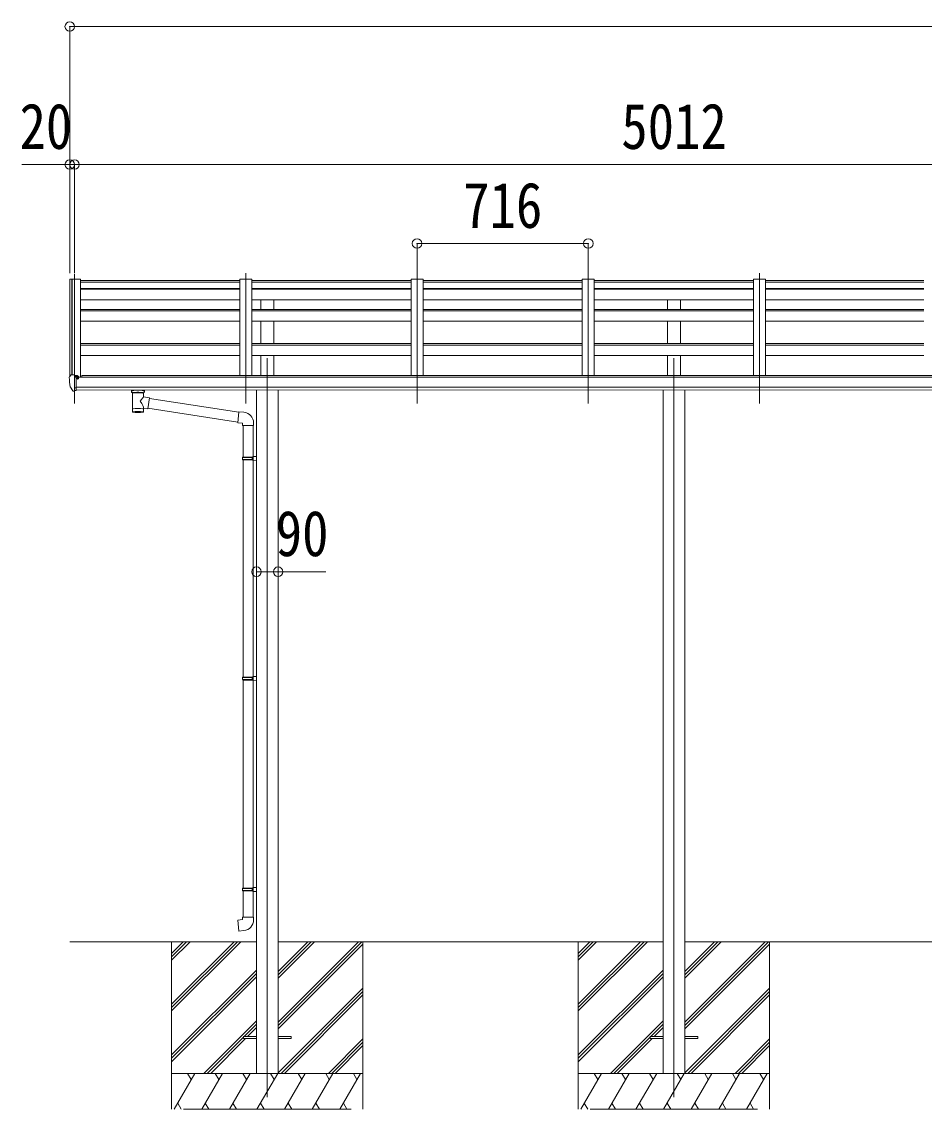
# Model space of a CAD drawing. Units: millimetres at full size, sheet at 1:40; some dimension numbers follow another scale. Extents: x -11181 to 11305, y -7804 to 7716.
# Drawn here: x -1210 to 2563, y -3839 to 706 of the extents above; entities that cross this region are included whole.
import ezdxf
from ezdxf.enums import TextEntityAlignment as Align

# ---------------------------------------------------------------- set-up
doc = ezdxf.new("R2010")
doc.units = ezdxf.units.MM
doc.header["$LTSCALE"] = 40
doc.header["$PDMODE"] = 32
doc.header["$PDSIZE"] = 40
for name, color, linetype, lineweight in [('0-0_0', 7, 'Continuous', 9), ('0-1_本体', 4, 'Continuous', 9), ('0-2_部品', 7, 'Continuous', 9), ('0-8_PARTS2', 2, 'Continuous', 9), ('0-A_寸法', 6, 'Continuous', 9)]:
    doc.layers.add(name, color=color, linetype=linetype, lineweight=lineweight)
doc.styles.add('ＭＳ ゴシック', font='')
doc.styles.get('ＭＳ ゴシック').set_extended_font_data('MS Gothic')

msp = doc.modelspace()

# ---------------------------------------------------------------- linework, layer by layer
at = {"layer": '0-0_0'}
for p, q in [((-1009.55, -3139.43), (-228.75, -3139.43)), ((-583.55, -3139.43), (-583.55, -3839.43)), ((-583.55, -3400.16), (-322.82, -3139.43)), ((-583.55, -3414.3), (-308.67, -3139.43)), ((-583.55, -3428.44), (-294.53, -3139.43)), ((-583.55, -3216.31), (-506.66, -3139.43)), ((-583.55, -3202.17), (-520.81, -3139.43)), ((-583.55, -3188.02), (-534.95, -3139.43)), ((-138.35, -3139.43), (1471.25, -3139.43)), ((-138.35, -3475.45), (197.68, -3139.43)), ((-138.35, -3489.6), (211.83, -3139.43)), ((-138.35, -3291.61), (13.84, -3139.43)), ((-138.35, -3277.47), (-0.31, -3139.43)), ((-138.35, -3263.32), (-14.45, -3139.43)), ((-138.35, -3503.74), (216.45, -3148.94)), ((216.45, -3139.43), (216.45, -3839.43)), ((1116.45, -3139.43), (1116.45, -3839.43)), ((1116.45, -3400.16), (1377.18, -3139.43)), ((1116.45, -3414.3), (1391.33, -3139.43)), ((1116.45, -3428.44), (1405.47, -3139.43)), ((1116.45, -3216.31), (1193.34, -3139.43)), ((1116.45, -3202.17), (1179.19, -3139.43)), ((1116.45, -3188.02), (1165.05, -3139.43)), ((1561.65, -3139.43), (3171.25, -3139.43)), ((1561.65, -3475.45), (1897.68, -3139.43)), ((1561.65, -3489.6), (1911.83, -3139.43)), ((1561.65, -3291.61), (1713.84, -3139.43)), ((1561.65, -3277.47), (1699.69, -3139.43)), ((1561.65, -3263.32), (1685.55, -3139.43)), ((1561.65, -3503.74), (1916.45, -3148.94)), ((1916.45, -3139.43), (1916.45, -3839.43)), ((-583.55, -3612.29), (-228.75, -3257.49)), ((-583.55, -3626.43), (-228.75, -3271.63)), ((1116.45, -3612.29), (1471.25, -3257.49)), ((1116.45, -3626.43), (1471.25, -3271.63)), ((-583.55, -3640.57), (-228.75, -3285.77)), ((1116.45, -3640.57), (1471.25, -3285.77)), ((-138.35, -3687.59), (216.45, -3332.79)), ((-126.05, -3689.43), (216.45, -3346.93)), ((-111.9, -3689.43), (216.45, -3361.07)), ((1561.65, -3687.59), (1916.45, -3332.79)), ((1573.95, -3689.43), (1916.45, -3346.93)), ((1588.1, -3689.43), (1916.45, -3361.07)), ((-448.55, -3689.43), (-228.75, -3469.62)), ((-279.9, -3534.92), (-228.75, -3483.76)), ((-265.76, -3534.92), (-228.75, -3497.9)), ((1251.45, -3689.43), (1471.25, -3469.62)), ((1420.1, -3534.92), (1471.25, -3483.76)), ((1434.24, -3534.92), (1471.25, -3497.9)), ((-434.41, -3689.43), (-283.55, -3538.56)), ((-420.27, -3689.43), (-274.76, -3543.92)), ((71.95, -3689.43), (216.45, -3544.92)), ((1265.59, -3689.43), (1416.45, -3538.56)), ((1279.73, -3689.43), (1425.24, -3543.92)), ((1771.95, -3689.43), (1916.45, -3544.92)), ((86.09, -3689.43), (216.45, -3559.06)), ((100.23, -3689.43), (216.45, -3573.2)), ((1786.09, -3689.43), (1916.45, -3559.06)), ((1800.23, -3689.43), (1916.45, -3573.2)), ((216.45, -3689.43), (-583.55, -3689.43)), ((-573.26, -3839.43), (-486.65, -3689.43)), ((-501.66, -3715.41), (-516.66, -3689.43)), ((-457.79, -3839.43), (-371.18, -3689.43)), ((-386.19, -3715.41), (-401.19, -3689.43)), ((-342.32, -3839.43), (-255.71, -3689.43)), ((-270.72, -3715.41), (-285.72, -3689.43)), ((-226.85, -3839.43), (-140.24, -3689.43)), ((-155.24, -3715.41), (-170.25, -3689.43)), ((-111.38, -3839.43), (-24.77, -3689.43)), ((-39.77, -3715.41), (-54.78, -3689.43)), ((4.09, -3839.43), (90.7, -3689.43)), ((60.7, -3689.43), (75.7, -3715.41)), ((119.56, -3839.43), (206.17, -3689.43)), ((176.17, -3689.43), (191.17, -3715.41)), ((1916.45, -3689.43), (1116.45, -3689.43)), ((1126.74, -3839.43), (1213.35, -3689.43)), ((1198.34, -3715.41), (1183.34, -3689.43)), ((1242.21, -3839.43), (1328.82, -3689.43)), ((1313.81, -3715.41), (1298.81, -3689.43)), ((1357.68, -3839.43), (1444.29, -3689.43)), ((1429.28, -3715.41), (1414.28, -3689.43)), ((1473.15, -3839.43), (1559.76, -3689.43)), ((1544.76, -3715.41), (1529.75, -3689.43)), ((1588.62, -3839.43), (1675.23, -3689.43)), ((1660.23, -3715.41), (1645.22, -3689.43)), ((1704.09, -3839.43), (1790.7, -3689.43)), ((1760.7, -3689.43), (1775.7, -3715.41)), ((1819.56, -3839.43), (1906.17, -3689.43)), ((1876.17, -3689.43), (1891.17, -3715.41)), ((-558.26, -3813.45), (-543.26, -3839.43)), ((-442.79, -3813.45), (-427.79, -3839.43)), ((-327.32, -3813.45), (-312.32, -3839.43)), ((-211.85, -3813.45), (-196.85, -3839.43)), ((-96.38, -3813.45), (-81.38, -3839.43)), ((19.09, -3813.45), (34.09, -3839.43)), ((134.56, -3813.45), (149.56, -3839.43)), ((1141.74, -3813.45), (1156.74, -3839.43)), ((1257.21, -3813.45), (1272.21, -3839.43)), ((1372.68, -3813.45), (1387.68, -3839.43)), ((1488.15, -3813.45), (1503.15, -3839.43)), ((1603.62, -3813.45), (1618.62, -3839.43)), ((1719.09, -3813.45), (1734.09, -3839.43)), ((1834.56, -3813.45), (1849.56, -3839.43)), ((-533.55, -3839.43), (166.45, -3839.43)), ((1166.45, -3839.43), (1866.45, -3839.43))]:
    msp.add_line(p, q, dxfattribs=at)
at = {"layer": '0-1_本体'}
for p, q in [((-1009.54, -370.92), (-1009.55, -776.56)), ((-1008.6, -370.04), (-1000.76, -369.63)), ((-1000.55, -369.71), (-1000.55, -770.02)), ((-1000.47, -369.82), (-999.85, -371.44)), ((-964.55, -369.62), (-964.55, -779.83)), ((-964.55, -382.62), (-298.55, -382.62)), ((-298.55, -370.22), (-298.55, -773.29)), ((-248.55, -370.22), (-298.55, -370.22)), ((-248.55, -370.22), (-248.55, -773.29)), ((-248.55, -382.62), (417.45, -382.62)), ((417.45, -370.22), (417.45, -773.29)), ((467.45, -370.22), (417.45, -370.22)), ((467.45, -370.22), (467.45, -773.29)), ((467.45, -382.62), (1133.45, -382.62)), ((1133.45, -370.22), (1133.45, -773.29)), ((1183.45, -370.22), (1133.45, -370.22)), ((1183.45, -370.22), (1183.45, -773.29)), ((1183.45, -382.62), (1849.45, -382.62)), ((1849.45, -370.22), (1849.45, -773.29)), ((1899.45, -370.22), (1849.45, -370.22)), ((1899.45, -370.22), (1899.45, -773.29)), ((1899.45, -382.62), (2560.53, -382.62)), ((-964.55, -409.29), (-298.55, -409.29)), ((-964.55, -411.91), (-298.55, -411.91)), ((-248.55, -409.29), (417.45, -409.29)), ((-248.55, -411.91), (417.45, -411.91)), ((467.45, -409.29), (1133.45, -409.29)), ((467.45, -411.91), (1133.45, -411.91)), ((1183.45, -409.29), (1849.45, -409.29)), ((1183.45, -411.91), (1849.45, -411.91)), ((1899.45, -409.29), (2560.53, -409.29)), ((1899.45, -411.91), (2560.53, -411.91)), ((-964.55, -456.65), (-298.55, -456.65)), ((-964.55, -496.32), (-298.55, -496.32)), ((-248.55, -456.65), (417.45, -456.65)), ((-248.55, -496.32), (417.45, -496.32)), ((-211.05, -495.6), (-211.05, -456.92)), ((-156.05, -495.6), (-156.05, -456.92)), ((467.45, -456.65), (1133.45, -456.65)), ((467.45, -496.32), (1133.45, -496.32)), ((1183.45, -456.65), (1849.45, -456.65)), ((1183.45, -496.32), (1849.45, -496.32)), ((1488.95, -495.6), (1488.95, -456.92)), ((1543.95, -495.6), (1543.95, -456.92)), ((1899.45, -456.65), (2560.53, -456.65)), ((1899.45, -496.32), (2560.53, -496.32)), ((-964.55, -501.69), (-298.55, -501.69)), ((-248.55, -501.69), (417.45, -501.69)), ((467.45, -501.69), (1133.45, -501.69)), ((1183.45, -501.69), (1849.45, -501.69)), ((1899.45, -501.69), (2560.53, -501.69)), ((-964.55, -545.78), (-298.55, -545.78)), ((-248.55, -545.78), (417.45, -545.78)), ((-211.05, -638.43), (-211.05, -545.78)), ((-156.05, -638.43), (-156.05, -545.78)), ((467.45, -545.78), (1133.45, -545.78)), ((1183.45, -545.78), (1849.45, -545.78)), ((1488.95, -638.43), (1488.95, -545.78)), ((1543.95, -638.43), (1543.95, -545.78)), ((1899.45, -545.78), (2560.53, -545.78)), ((-964.55, -638.43), (-298.55, -638.43)), ((-964.55, -645.33), (-298.55, -645.33)), ((-248.55, -638.43), (417.45, -638.43)), ((-248.55, -645.33), (417.45, -645.33)), ((467.45, -638.43), (1133.45, -638.43)), ((467.45, -645.33), (1133.45, -645.33)), ((1183.45, -638.43), (1849.45, -638.43)), ((1183.45, -645.33), (1849.45, -645.33)), ((1899.45, -638.43), (2560.53, -638.43)), ((1899.45, -645.33), (2560.53, -645.33)), ((-964.55, -688.88), (-298.55, -688.88)), ((-248.55, -688.88), (417.45, -688.88)), ((-211.05, -773.29), (-211.05, -688.88)), ((-156.05, -773.29), (-156.05, -688.88)), ((467.45, -688.88), (1133.45, -688.88)), ((1183.45, -688.88), (1849.45, -688.88)), ((1488.95, -773.29), (1488.95, -688.88)), ((1543.95, -773.29), (1543.95, -688.88)), ((1899.45, -688.88), (2560.53, -688.88)), ((4015.95, -779.83), (-983.05, -779.83)), ((-959.55, -779.83), (-959.55, -773.29)), ((3992.45, -773.29), (-959.55, -773.29)), ((-983.05, -821.34), (4015.95, -821.34)), ((4015.95, -833.27), (-983.05, -833.2)), ((-228.75, -833.36), (-228.75, -3689.44)), ((-138.35, -833.36), (-138.35, -3689.44)), ((1471.25, -833.36), (1471.25, -3689.44)), ((1561.65, -833.36), (1561.65, -3689.44))]:
    msp.add_line(p, q, dxfattribs=at)
msp.add_lwpolyline([(-999.85, -770.02), (-999.85, -369.62), (-964.55, -369.62)], dxfattribs=at)
msp.add_circle((-975.57, -784.93), 3, dxfattribs=at)
for centre, radius, start, end in [((-1008.55, -371.04), 1, 93, 173.32986), ((-1000.75, -369.93), 0.301, 21.06327, 92.86679)]:
    msp.add_arc(centre, radius, start, end, dxfattribs=at)
at = {"layer": '0-2_部品', "color": 4}
for p, q in [((-298.55, -375.72), (-964.55, -375.72)), ((417.45, -375.72), (-248.55, -375.72)), ((1133.45, -375.72), (467.45, -375.72)), ((1849.45, -375.72), (1183.45, -375.72)), ((2560.53, -375.72), (1899.45, -375.72)), ((-283.55, -3534.93), (-283.55, -3543.93)), ((-283.55, -3534.93), (-228.55, -3534.93)), ((-283.55, -3543.93), (-228.55, -3543.93)), ((-138.55, -3534.93), (-83.55, -3534.93)), ((-138.55, -3543.93), (-83.55, -3543.93)), ((-83.55, -3534.93), (-83.55, -3543.93)), ((1416.45, -3534.93), (1416.45, -3543.93)), ((1416.45, -3534.93), (1471.45, -3534.93)), ((1416.45, -3543.93), (1471.45, -3543.93)), ((1561.45, -3534.93), (1616.45, -3534.93)), ((1561.45, -3543.93), (1616.45, -3543.93)), ((1616.45, -3534.93), (1616.45, -3543.93))]:
    msp.add_line(p, q, dxfattribs=at)
at = {"layer": '0-2_部品'}
for p, q in [((-1004.64, -770.6), (-1008.7, -776.41)), ((-989.55, -838.53), (-989.55, -770.03)), ((-988.05, -770.95), (-989.55, -770.95)), ((-988.05, -770.95), (-988.05, -777.12)), ((-978.37, -772.45), (-988.05, -771.73)), ((-1011.55, -779.4), (-1011.55, -780.03)), ((-983.05, -779.77), (-989.55, -779.37)), ((-988.05, -774.72), (-974.05, -774.78)), ((-978.57, -784.95), (-978.05, -784.95)), ((-978.05, -784.95), (-977.75, -784.95)), ((-977.55, -774.76), (-977.55, -772.86)), ((-973.05, -775.88), (-973.05, -779.84)), ((-997.17, -836.72), (-1006.91, -821.34)), ((-991.05, -838.44), (-994.75, -838.21)), ((-991.05, -838.44), (-989.55, -838.53)), ((-989.55, -836.34), (-989.05, -836.34)), ((-989.05, -836.34), (-988.55, -835.34)), ((-983.05, -835.34), (-988.55, -835.34)), ((-751.55, -840.39), (-751.55, -833.22)), ((-747.45, -844.89), (-747.46, -925.18)), ((-701.65, -862.46), (-701.65, -844.88)), ((-676.42, -866.37), (-701.65, -862.46)), ((-697.55, -840.39), (-697.55, -833.22)), ((-701.63, -925.18), (-701.65, -908.55)), ((-701.65, -908.8), (-683.45, -911.63)), ((-676.42, -866.37), (-683.45, -911.63)), ((-302.81, -926.31), (-676.73, -868.31)), ((-306.48, -968.25), (-683.16, -909.81)), ((-281.82, -926.38), (-302.66, -924.55)), ((-286.75, -982.12), (-240.75, -982.12)), ((-284.75, -981.37), (-284.75, -1113.68)), ((-242.75, -981.37), (-242.75, -1111.12)), ((-240.75, -982.12), (-240.75, -971.2)), ((-286.75, -1115.68), (-285.75, -1113.68)), ((-286.75, -1115.68), (-242.75, -1115.68)), ((-286.75, -1115.68), (-286.75, -1123.68)), ((-286.75, -1123.68), (-242.75, -1123.68)), ((-286.75, -1123.68), (-285.75, -1125.68)), ((-285.75, -1113.68), (-242.75, -1113.68)), ((-285.75, -1125.68), (-242.75, -1125.68)), ((-284.75, -1125.68), (-284.75, -2033.43)), ((-247.22, -1115.68), (-247.65, -1113.68)), ((-244.75, -1111.18), (-228.75, -1110.71)), ((-244.75, -1113.18), (-244.75, -1111.18)), ((-244.75, -1113.18), (-242.75, -1113.18)), ((-244.75, -1128.18), (-244.75, -1126.18)), ((-244.75, -1128.18), (-228.75, -1128.65)), ((-242.75, -1128.24), (-242.75, -2030.87)), ((-228.75, -1110.71), (-228.75, -1128.65)), ((-286.75, -2035.43), (-285.75, -2033.43)), ((-286.75, -2035.43), (-242.75, -2035.43)), ((-286.75, -2035.43), (-286.75, -2043.43)), ((-286.75, -2043.43), (-242.75, -2043.43)), ((-286.75, -2043.43), (-285.75, -2045.43)), ((-285.75, -2033.43), (-242.75, -2033.43)), ((-247.22, -2035.43), (-247.65, -2033.43)), ((-244.75, -2030.93), (-228.75, -2030.45)), ((-244.75, -2032.93), (-244.75, -2030.93)), ((-244.75, -2032.93), (-242.75, -2032.93)), ((-228.75, -2030.45), (-228.75, -2048.4)), ((-285.75, -2045.43), (-242.75, -2045.43)), ((-284.75, -2045.43), (-284.75, -2915.03)), ((-244.75, -2047.93), (-244.75, -2045.93)), ((-244.75, -2047.93), (-228.75, -2048.4)), ((-242.75, -2047.98), (-242.75, -2912.47)), ((-286.75, -2917.03), (-285.75, -2915.03)), ((-286.75, -2917.03), (-242.75, -2917.03)), ((-286.75, -2917.03), (-286.75, -2925.03)), ((-286.75, -2925.03), (-242.75, -2925.03)), ((-286.75, -2925.03), (-285.75, -2927.03)), ((-285.75, -2915.03), (-242.75, -2915.03)), ((-285.75, -2927.03), (-242.75, -2927.03)), ((-284.75, -2927.03), (-284.75, -3037.03)), ((-247.22, -2917.03), (-247.65, -2915.03)), ((-244.75, -2912.53), (-228.75, -2912.05)), ((-244.75, -2914.53), (-244.75, -2912.53)), ((-244.75, -2914.53), (-242.75, -2914.53)), ((-244.75, -2929.53), (-244.75, -2927.53)), ((-244.75, -2929.53), (-228.75, -2930)), ((-242.75, -2929.58), (-242.75, -3037.03)), ((-228.75, -2912.05), (-228.75, -2930)), ((-286.75, -3037.03), (-240.75, -3037.03)), ((-286.75, -3047.03), (-286.75, -3037.03)), ((-240.75, -3037.03), (-240.75, -3047.94))]:
    msp.add_line(p, q, dxfattribs=at)
for points in [[(-989.55, -770.03), (-1001.55, -770.03), (-1003.88, -770.18)], [(-978.37, -772.45), (-978.2, -772.47), (-978.05, -772.5), (-977.9, -772.54), (-977.78, -772.59), (-977.68, -772.65), (-977.61, -772.72), (-977.56, -772.79), (-977.55, -772.86)], [(-983.05, -835.34), (-983.05, -777.12), (-988.05, -777.12)], [(-977.75, -783.76), (-977.75, -784.95), (-973.05, -784.95)], [(-973.05, -783.33), (-973.05, -784.95), (-972.57, -784.95)], [(-989.55, -824.64), (-986.38, -824.24), (-983.05, -823.81)], [(-751.51, -840.44), (-751.53, -840.09), (-751.29, -839.13), (-750.76, -838.25), (-749.96, -837.41), (-748.85, -836.61), (-747.45, -835.89)], [(-751.51, -840.33), (-751.53, -840.69), (-751.29, -841.64), (-750.76, -842.53), (-749.96, -843.37), (-748.85, -844.16), (-747.45, -844.89)], [(-701.65, -835.9), (-701.41, -835.99), (-700.06, -836.73), (-698.95, -837.57), (-698.19, -838.44), (-697.73, -839.34), (-697.56, -840.23)], [(-701.65, -844.88), (-701.41, -844.78), (-700.06, -844.05), (-698.95, -843.2), (-698.19, -842.33), (-697.73, -841.44), (-697.56, -840.55)], [(-302.66, -924.55), (-306.67, -970.38), (-286.75, -972.12), (-286.75, -982.12)], [(-247.22, -1115.68), (-247.22, -1123.68), (-247.65, -1125.68)], [(-244.75, -1126.18), (-242.75, -1126.18), (-242.75, -1113.18)], [(-247.22, -2035.43), (-247.22, -2043.43), (-247.65, -2045.43)], [(-244.75, -2045.93), (-242.75, -2045.93), (-242.75, -2032.93)], [(-247.22, -2917.03), (-247.22, -2925.03), (-247.65, -2927.03)], [(-244.75, -2927.53), (-242.75, -2927.53), (-242.75, -2914.53)], [(-281.82, -3092.77), (-302.66, -3094.59), (-306.67, -3048.77), (-286.75, -3047.03)]]:
    msp.add_lwpolyline(points, dxfattribs=at)
for centre, radius, start, end in [((-1003.82, -771.17), 1, 93.5, 145), ((-1008.55, -779.4), 3, 93, 180), ((-819.05, -780.03), 192.49, 180.0008, 192.1233), ((-975.55, -784.95), 2.5, 151.64236, 180), ((-975.55, -784.95), 2.5, 0, 151.64236), ((-1004.32, -819.84), 3, 191.83348, 210), ((-994.57, -835.22), 3, 210, 266.5), ((-734.48, -885.6), 51.38, 92.46126, 104.61963), ((-724.53, -989.74), 155.94, 85.53149, 94.46851), ((-714.59, -885.6), 51.38, 75.38037, 87.53874), ((-285.75, -971.2), 45, 0, 85), ((-285.75, -3047.94), 45, 275, 0)]:
    msp.add_arc(centre, radius, start, end, dxfattribs=at)
for centre, major_axis, ratio, start_param, end_param in [((-974.05, -775.88), (-0.02, 1.1), 0.906239, 4.6917496, 6.2625459), ((-724.55, -846.08), (-22.91, -0.42), 0.072511, 4.711586, 6.2823824), ((-724.52, -844.45), (-22.91, -0.42), 0.072511, 4.711586, 6.2823824), ((-724.57, -844.46), (22.92, -0.42), 0.07247, 0.0008089, 1.5716053), ((-724.57, -846.08), (22.92, -0.42), 0.07247, 0.0008089, 1.5716053), ((-721.99, -884.66), (20.32, 22.25), 0.045535, 4.9756507, 6.2441899), ((-713.55, -840.39), (16, 0), 0.361356, 0, 0.0194874), ((-713.55, -840.39), (16, 0), 0.361356, 6.2636979, 6.2831853), ((-724.55, -882.01), (-22.81, 26.62), 0.234429, 3.1563334, 4.5976381), ((-724.55, -925.18), (22.92, 0), 0.101955, 6.2829723, 9.4248207), ((-724.55, -925.18), (22.92, 0), 0.101955, 3.1415499, 6.2833984), ((-724.55, -912.74), (22.91, 0), 0.122865, 6.2831853, 9.424778)]:
    msp.add_ellipse(centre, major_axis=major_axis, ratio=ratio, start_param=start_param, end_param=end_param, dxfattribs=at)
at = {"layer": '0-8_PARTS2'}
for p, q in [((-989.55, -349.5), (-989.55, -889.36)), ((-273.55, -889.36), (-273.55, -345.52)), ((442.45, -889.36), (442.45, -345.52)), ((1158.45, -889.36), (1158.45, -345.52)), ((1874.45, -889.36), (1874.45, -345.52)), ((-183.55, -700.56), (-183.55, -3789.46)), ((1516.45, -700.56), (1516.45, -3789.46))]:
    msp.add_line(p, q, dxfattribs=at)
at = {"layer": '0-A_寸法'}
for p, q in [((-1009.54, 685.94), (-1009.54, 109.14)), ((-1009.54, 685.94), (9054.45, 685.94)), ((-1009.54, 109.14), (-1209.54, 109.14)), ((-1009.54, 109.14), (-1009.54, -345.52)), ((-989.55, 109.14), (-1009.54, 109.14)), ((-989.55, 109.14), (-989.55, -345.52)), ((-989.55, 109.14), (4022.45, 109.14)), ((-989.55, 109.14), (-989.55, -345.52)), ((442.45, -221), (442.45, -345.52)), ((442.45, -221), (1158.45, -221)), ((1158.45, -221), (1158.45, -345.52)), ((-228.75, -1592.8), (-138.35, -1592.8)), ((-138.35, -1592.8), (61.65, -1592.8))]:
    msp.add_line(p, q, dxfattribs=at)
for p in [(-1009.54, 685.94), (-1009.54, 109.14), (-989.55, 109.14), (442.45, -221), (1158.45, -221), (-228.75, -1592.8), (-138.35, -1592.8)]:
    msp.add_point(p, dxfattribs=at)

# ---------------------------------------------------------------- texts
at = {"layer": '0-A_寸法', "color": 7, "style": 'ＭＳ ゴシック', "width": 0.85}
for s, p in [('20', (-1219.54, 117.14)), ('5012', (1296.45, 117.14)), ('716', (635.45, -213)), ('90', (-148.35, -1584.8))]:
    msp.add_text(s, height=190.6, dxfattribs=at).set_placement(p, align=Align.BOTTOM_LEFT)

doc.saveas('drawing.dxf')
